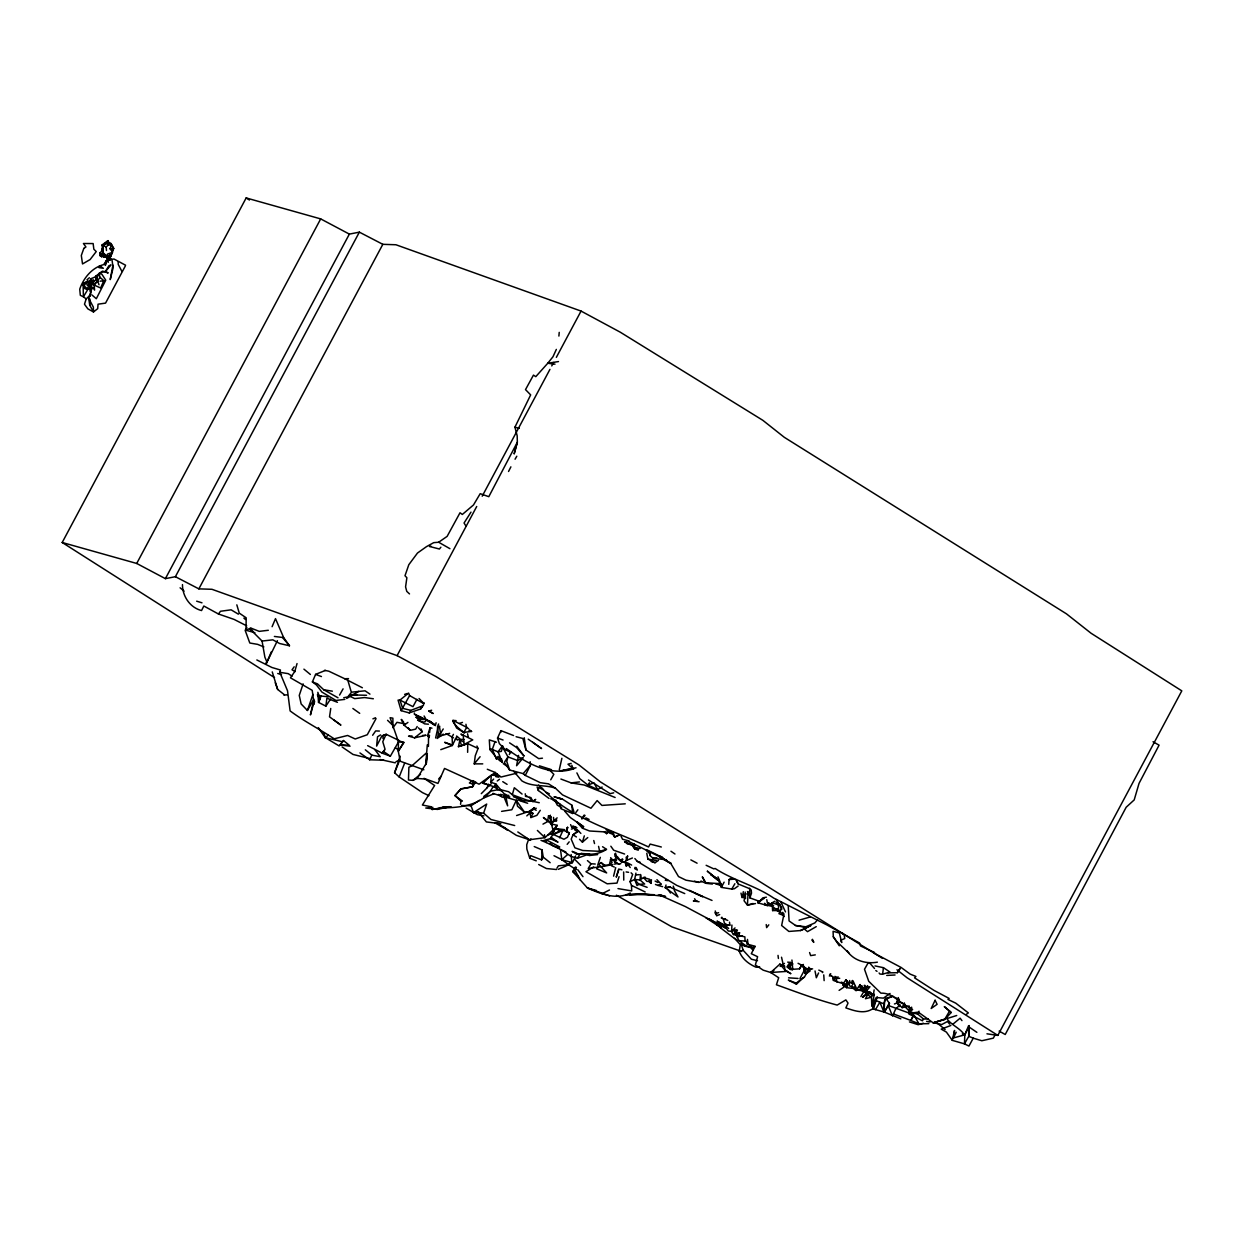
<?xml version="1.0" encoding="UTF-8"?>
<svg xmlns="http://www.w3.org/2000/svg" width="1244" height="1244" viewBox="0 0 1244 1244"><rect width="100%" height="100%" fill="white"/><g stroke="black" fill="none" stroke-linecap="round" stroke-linejoin="round"><path stroke-width="1.5" d="M649.959 855.483L650.223 852.451L649.959 855.483L653.069 858.36L666.457 859.728M749.868 897.857L751.5 893.176L751.221 890.098L749.619 888.263L749.868 897.857L759.462 901.371L764.174 898.355M428.418 746.462L428.527 736.992M900.858 1018.852L884.36 1012.103L872.806 1008.868L873.692 1000.798M467.635 752.325L467.744 743.632L458.414 746.664L459.891 740.102L463.639 741.906M91.916 294.937L96.317 298.731L105.756 280.211L101.775 274.115L98.898 273.493L95.897 280.398L95.617 276.323L102.506 271.114L108.197 273.011L105.616 271.301L108.897 265.765L110.965 264.972L105.616 271.301L101.293 272.296L95.539 276.821L90.859 278.718L93.113 282.792L93.16 279.496M101.464 256.559L100.033 255.595L100.064 252.501L101.464 256.559L105.678 256.404L104.014 255.844M105.678 256.404L102.039 256.108L102.288 254.134L100.702 255.673L102.039 256.108L102.288 254.134L100.702 255.673L106.751 257.29L109.41 259.529L113.997 259.032L125.535 265.19L125.162 266.309L105.553 303.116L98.043 304.189L97.716 308.652L93.502 311.964L89.739 305.215L89.832 298.933M254.911 632.698L245.985 630.226L246.203 617.817L239.252 613.105L236.827 604.848M382.981 738.609L383.043 735.468L386.106 734.255L399.215 740.584M404.798 723.806L396.976 722.329L392.948 727.74L392.886 718.161L390.087 717.695L398.438 741.751L398.282 751.252L400.241 761.235L423.862 769.787M805.257 969.511L804.977 973.601M735.748 879.446L738.236 883.986L749.323 888.558M950.867 1025.476L941.226 1029.13L946.42 1032.116L952.282 1040.357L964.473 1043.856L968.749 1036.314L968.547 1025.787L964.8 1034.837L964.473 1043.856L968.936 1046.064L973.259 1038.165L981.827 1040.746L993.318 1038.149L995.044 1034.992M297.036 663.565L294.797 671.433L290.474 677.824L312.213 690.342L314.079 704.213L314.608 701.118M731.394 931.476L733.493 934.477L744.876 936.841L745.063 941.024L747.566 942.112L748.39 944.616M427.298 744.829L425.743 764.578L427.345 753.708M536.257 860.832L529.788 858.298L530.721 855.639L541.622 859.868L542.073 849.932L534.236 846.573M92.896 284.674L92.009 281.191L90.968 282.233M740.989 893.13L742.108 897.686L746.027 893.752M569.379 832.796L566.518 831.878L567.637 827.4L566.518 831.878L569.379 832.796L567.451 837.259L563.952 839.265L551.792 833.76L548.106 834.879M615.671 853.151L615.453 856.743L621.238 861.61L626.167 862.247M728.766 884.36L729.062 879.57L731.348 878.326M650.985 883.364L648.886 881.281L651.436 879.772L650.985 883.364L649.446 881.498L649.601 879.275L643.552 877.58L639.991 879.959L634.658 879.477L630.024 881.685L631.486 885.386L631.703 890.922L617.988 888.589M873.366 995.06L874.128 989.882M969.154 1025.554L968.749 1036.314L973.259 1038.165M90.237 285.856L90.874 288.344L88.464 283.772L92.942 282.963L91.605 283.539M508.516 795.927L503.929 793.548L495.796 783.907L490.789 782.274L491.318 774.981M565.911 852.047L546.303 842.546L546.489 839.949L559.784 846.977M781.527 957.227L783.58 966.106M792.49 969.978L788.603 967.785L790.298 962.436L787.701 962.141M558.898 336.067L559.225 332.366M112.007 252.843L110.763 256.591L107.933 258.783L108.928 260.151L108.43 257.508L106.751 257.29L107.528 260.136L105.678 261.38L105.305 265.423L107.886 258.488M429.6 732.592L430.035 727.709L431.963 728.191M778.588 908.198L778.309 902.864M879.104 973.01C879.617 976.105 887.641 972.326 890.066 972.124L883.442 967.676L874.999 965.919M944.958 1019.334L933.295 1022.926L944.896 1019.038L949.545 1011.077L944.289 1006.583L951.178 1012.507L944.958 1019.334L933.327 1022.661L941.724 1024.558L947.43 1021.511L949.716 1024.154M90.532 294.657L90.89 291.469M817.588 919.767L814.836 922.939L804.775 927.231L795.367 925.458M427.345 755.59L426.49 762.899L417.129 778.433L412.946 780.346L408.467 780.004L408.887 767.268L411.951 765.775L426.101 753.18M764.578 903.268L767.532 905.632L764.951 904.777L771.669 906.254L771.824 904.87M318.526 702.409L320.081 699.19L317.858 692.317L318.526 702.409L325.881 706.141L326.877 698.211L337.451 702.316M482.75 763.863L474.228 763.863L475.255 755.792L478.054 748.453L476.934 746.011M882.634 974.099L883.442 967.676M518.546 755.372L516.587 765.729L523.164 757.86M846.76 985.528L846.464 987.658L853.508 988.451L856.012 990.582L858.764 989.602M92.942 282.963L88.977 282.139L90.143 280.289M745.187 898.168L742.528 897.157L743.29 891.699M594.523 843.556L593.777 840.524M849.683 980.521L849.248 985.714L853.166 987.285L856.012 990.582M330.748 708.474L329.52 716.839L340.903 725.112L333.781 719.934M550.392 815.209L549.832 817.899L553.036 830.028L544.934 837.694L529.338 839.747L516.416 835.362L500.99 825.456M549.024 798.43L538.325 790.5L538.776 787.576L543.379 789.8L538.512 785.088M460.529 804.277L461.011 801.214L454.962 795.6L460.918 788.805L472.549 786.783L475.721 781.916M966.961 1030.514L964.8 1034.837L953.433 1037.931L954.568 1030.654M759.664 966.883L756.134 967.241C748.857 964.116 742.093 958.969 739.247 951.318L740.304 944.694L734.52 938.256L737.428 940.448M89.895 291.205L90.781 285.716L92.383 288.297M423.706 704.648L420.596 709.002L409.229 712.905L401.128 710.666L398.064 700.092L399.962 700.077L408.592 693.079L409.603 695.567L423.769 703.622L423.986 702.658M557.141 817.868L551.465 822.922L547.609 821.18L548.542 815.675L551.061 816.795L549.832 817.899L548.542 815.675M438.075 726.931L439.785 726.309L437.406 727.087L438.588 723.992M833.573 978.111L833.169 980.365L837.274 981.687M112.924 265.096L110.218 279.62L113.049 268.175L112.131 260.54M609.218 865.062L610.742 859.402L612.064 862.512L609.218 865.062L604.615 865.186L601.07 862.574L597.664 865.218L600.339 857.365M747.442 940.791L746.789 944.009L755.155 946.295L751.298 953.713L757.596 956.698L755.372 965.002L763.21 970.164L770.705 972.497L778.682 977.722L776.427 984.781C796.378 991.934 816.391 999.585 837.181 1005.074L845.873 999.896L848.035 1003.099L845.842 1007.889C854.939 1011.03 864.86 1014.544 873.615 1008.2L877.238 996.864M107.653 258.317L108.29 262.297M627.474 856.012L626.541 860.366L632.418 858.002M435.618 737.972L437.919 727.522M952.282 1040.357L954.49 1030.467M559.302 769.756L561.884 758.28M755.03 946.513L752.216 947.944L745.405 945.471L739.107 940.713L737.008 936.732L738.796 936.172L739.574 932.782L733.493 934.477L739.574 932.782M745.591 893.985L744.052 900.765L747.457 905.119L755.497 903.564M872.806 1008.868L875.636 1000.238L879.85 1002.26L884.002 1012.196L884.686 999.943L885.728 998.326L893.208 996.226M277.412 640.691L266.045 664.047L266.683 661.388L264.879 657.19L262.064 641.049L249.966 628.935L250.682 628.064L245.985 630.226M495.096 741.533L492.282 749.463L496.418 758.933L496.667 757.923L489.903 749.557L489.312 739.885L496.48 742.217M613.587 876.149L615.687 867.628M556.721 819.967L556.426 821.164L554.14 821.149L551.154 823.544M109.659 242.44L108.897 242.813L111.089 243.575L113.748 248.442L111.229 255.082L106.72 256.062L103.283 252.936L102.148 244.866L107.995 240.667L108.43 241.818M376.046 718.597L367.275 734.753L355.224 738.983L347.636 735.468L334.185 738.812C319.537 729.046 304.329 721.489 290.116 710.915L287.519 690.762L279.807 672.304L280.444 670.018L271.923 667.484L256.839 659.958M805.894 970.32L805.117 973.119L802.924 964.831M314.188 701.414L310.425 714.942L313.908 699.221L307.408 710.464L301.141 703.964L299.26 695.396L303.116 683.889M627.722 856.074L626.541 860.366L626.167 857.209M604.615 865.186L604.335 866.197L588.225 868.499L591.04 863.756L595.238 864.02M872.961 994.376L868.421 993.598L866.726 989.213L867.923 989.307L869.96 986.725M427.625 720.229L424.966 719.343L435.369 725.47L428.962 720.68L435.369 725.47L436.115 722.78M539.274 802.722L526.694 800.063L512.326 794.729L514.301 787.732L522.076 794.061M803.515 966.277L801.152 966.028L799.581 968.827L790.578 969.465L786.954 966.899L789.038 963.665M107.746 258.907L109.721 254.911M635.062 867.332L634.689 868.623L637.363 870.038L636.073 867.488M928.382 1018.96L923.499 1019.007L918.088 1014.373L919.005 1011.201M818.816 970.102L822.953 972.062L822.377 972.606M530.535 840.058L530.908 838.814M579.517 839.265L582.425 842.172L584.307 835.859M847.739 983.413L846.464 987.658L845.251 986.197L839.109 990.379M440.78 749.65L452.303 745.498L456.688 736.681M427.578 735.717L429.475 735.235L429.164 737.474L427.578 735.717L430.035 727.709M312.959 694.323L307.408 710.464M428.9 795.662L422.493 792.63L399.184 776.956L404.642 763.132M502.949 746.229L501.316 751.407L498.113 751.765L502.187 762.292L498.067 756.399L496.418 758.933M666.038 885.013L665.198 887.687L678.011 896.986L674.31 890.424M438.681 733.633L437.157 738.469L443.268 734.115M101.852 249.935L103.019 246.265L107.995 240.667L108.337 244.881L106.175 246.95L106.486 250.526M771.669 906.254L771.886 905.103L767.315 902.646L766.786 899.692M90.346 296.243L89.35 295.901L86.194 298.933L84.483 304.236L87.858 308.87L93.502 311.964L93.347 307.128L88.728 298.342L91.465 289.743L92.865 287.302L94.575 290.132L94.186 285.078L100.064 277.396L98.898 273.493M619.077 876.662L616.993 883.1L607.181 883.8L585.94 871.717L593.683 866.835M572.458 862.667L575.677 855.934M641.22 878.295L640.536 874.501L639.991 879.959L644.672 884.017L638.872 884.313L637.021 885.541L634.658 879.477L635.933 873.117M863.429 989.524L860.133 989.726L860.832 987.145L858.702 986.912M514.689 825.534L490.929 819.501L483.621 813.125L486.699 804.059L473.544 812.581L471.025 805.785L461.664 805.49M90.019 281.206L90.859 278.718M399.184 776.956L394.581 772.726L400.21 756.197M107.528 260.136L105.678 261.38M618.766 869.976L616.262 877.144L618.688 869.058L621.907 869.774M883.8 1003.784L885.728 998.326L889.46 1003.286L884.36 1012.103L883.8 1003.784L879.85 1002.26L875.465 1009.661M528.482 839.762L526.725 844.738L526.85 849.046L529.788 858.298M87.158 287.519L86.567 289.183L84.779 288.624L83.348 284.845L85.696 287.395M102.646 254.725L103.283 252.936L104.496 254.989M899.521 1006.567L896.691 1002.291L898.386 997.564M630.288 893.021C616.386 900.314 600.557 893.83 587.417 887.967L580.326 880.006L575.257 870.536L576.423 867.317M481.304 793.641L487.259 787.639L488.534 784.14M630.024 881.685L632.667 874.439L631.097 872.821M892.617 1015.742L895.696 1008.946L900.081 1004.903M748.111 891.855L747.457 905.119L753.087 903.502M803.018 965.406L804.308 967.63L803.811 968.967L808.46 969.682L804.23 977.489M498.455 794.434L502.125 797.186L506.168 797L506.588 795.927L500.337 794.325M394.581 772.726L399.697 760.177M808.662 969.154L808.74 967.132L808.46 969.682M272.094 626.696L275.499 618.626L283.663 637.597L289.479 645.776L279.636 643.506L272.825 639.836L262.064 641.049M780.05 910.499L772.617 910.592L772.244 905.026L769.709 903.424M344.821 699.377L335.989 700.465L321.901 692.053L316.458 684.962L312.399 681.914L315.587 674.372L325.43 670.423M100.064 277.396L103.812 280.693L100.64 287.986L94.186 285.078M266.045 664.047L271.394 651.763M503.664 796.207L507.645 805.848L506.044 797.28L516.291 800.374L517.535 806.221L524.517 812.208L529.571 811.632L534.531 807.605L529.555 811.275L516.587 815.535M386.106 734.255L382.779 741.719L385.065 749.323L383.587 751.516L390.367 756.181L398.438 742.03M860.879 996.599L864.051 991.157L866.99 994.78L867.612 992.183L867.69 994.702L865.435 998.714L871.251 997.284L871.889 993.645L867.612 992.183L862.527 997.361L867.814 993.567L865.606 991.344M559.629 837.772L562.91 830.494L565.973 831.101M898.992 999.227L896.691 1002.291L902.149 1007.671L904.31 1002.928L905.679 1007.422L915.133 1017.017L922.41 1020.795L923.499 1019.007M556.348 349.393L552.974 356.748L547.749 363.264L535.791 376.652L533.458 375.113L525.512 389.605L530.659 394.892L514.923 427.19L517.177 435.758L517.348 442.195L514.207 453.718L517.348 442.195L488.799 496.683L480.2 493.681L473.482 504.971L462.317 514.472L460.016 512.761L447.125 536.382L438.666 542.244L433.721 542.648L426.474 546.645L417.486 553.036L408.809 564.714L405 575.739L406.881 577.729L405.575 586.873L406.772 591.382L409.509 593.917M511.331 752.604L505.406 749.774L499.388 743.648L497.522 738.065L500.928 730.648L513.554 735.531M626.167 865.917L625.265 862.73L629.106 864.798L626.167 865.917L627.023 864.051M359.951 752.931L369.639 759.773L371.8 755.124L365.332 749.821M818.583 972.964L816.328 977.768L815.038 970.973M527.658 803.266L519.914 800.763L521.189 799.783L516.291 800.374L511.859 809.751L501.581 811.368M492.717 787.312C482.921 805.941 458.321 808.165 439.505 807.776L449.084 806.672M953.433 1037.931L956.185 1032.209M577.014 827.758L574.355 828.286L575.334 830.386L578.18 830.603L573.017 834.833L571.198 839.125L574.899 847.817L582.752 850.507L599.686 851.331L606.59 849.31C599.017 854.472 589.812 855.079 580.87 853.493L589.609 853.959L576.874 854.27L572.116 851.378L576.781 853.089M108.337 244.881L105.413 242.767L111.338 245.908L109.985 248.66L112.629 252.268L107.419 254.118L106.642 257.819L108.244 258.97C109.565 257.321 101.137 255.487 102.879 249.22M738.174 886.008L734.411 888.729L731.799 889.071L721.349 887.376L724.117 882.151M734.862 883.753L731.799 889.071M530.908 817.541L532.961 813.405L529.617 811.088L530.908 817.541L536.895 815.349L540.285 810.311M487.259 787.639L488.705 784.762M625.265 803.826L601.925 805.428L597.151 800.592L590.947 808.242L562.521 794.885L555.415 788.198L548.464 783.829L540.316 782.694L525.31 775.416L530.473 765.153L530.146 761.686M508.547 471.476L510.895 466.842M616.246 855.172L615.453 856.743L614.831 853.851M847.335 980.723L846.573 982.231L847.988 983.522L850.507 982.371L853.182 983.973M908.929 1014.047L915.133 1017.017L909.38 1011.527L911.603 1007.158M804.977 969.092L799.939 978.577M381.892 735.826L376.621 746.089L377.523 736.775L380.571 734.909M912.987 1016.332L910.826 1020.453L893.83 1014.078M409.603 695.567L401.128 710.666M274.535 677.638L62.2 542.493L246.172 197.936L320.688 218.897L349.362 234.105L359.361 232.146L382.825 244.322L395.934 244.757L581.057 311.078L620.274 332.195L762.821 420.301L784.326 437.328L1066.45 613.836L1091.081 633.258L1181.8 690.855L997.828 1035.397L986.959 1033.811M62.2 542.493L136.716 563.454L320.688 218.897M136.716 563.454L165.39 578.647L349.362 234.105M165.39 578.647L175.388 576.703L359.361 232.146M175.388 576.703L198.853 588.863L382.825 244.322M198.853 588.863L211.962 589.298L397.085 655.619L476.716 506.479M482.206 496.201L549.941 369.359M551.761 365.923L553.596 362.502M556.348 357.355L581.057 311.078M416.958 699.315L412.977 706.654L399.962 700.077L402.652 708.349L410.862 710.386L422.571 705.846L420.596 709.002M453.438 734.364L452.101 736.821L452.458 745L444.637 742.326L452.303 745.498M472.129 780.626L469.361 782.989L472.082 783.767L473.762 780.672M860.133 989.726L862.154 985.948L861.175 987.347M339.581 695.069L343.08 688.849M417.16 726.512L415.683 729.139L410.333 730.321L404.129 725.236L401.221 719.498M463.841 732.405L466.718 727.305L452.987 720.416L456.61 728.004C476.81 740.615 452.085 725.827 452.987 720.416L456.128 720.634M93.113 282.792L94.202 280.88M509.278 754.564L510.926 751.656M550.734 779.801L553.829 774.328L549.024 769.461M884.36 1012.103L889.46 1003.286M913.143 1016.364L910.826 1020.453L918.927 1023.781L928.833 1023.656M868.219 962.747L864.502 969.247L868.732 981.283L880.907 993.163C893.674 992.51 900.594 1005.059 911.945 1008.309L909.1 1013.316L918.259 1012.134L933.295 1022.926M564.683 829.655L555.539 828.597L560.717 830.354L552.787 834.646L550.143 838.689L543.441 840.602M515.063 459.223L516.804 456.221M653.458 857.785L651.172 861.594L655.075 862.714L658.465 860.397M864.16 991.732L865.84 988.84L863.289 987.907L864.16 991.732L866.866 989.835M449.644 733.338L438.79 736.324L443.237 728.953M567.513 827.384L566.72 828.193M83.441 285.28L85.245 282.341L92.072 282.512M541.622 859.868L543.224 857.147L542.073 849.932M88.231 288.748L83.426 296.803L86.194 298.933M547.609 821.18L543.379 817.495L548.604 821.087L551.838 825.207L552.507 824.181L557.234 825.363L551.792 833.76L553.067 833.231M799.581 968.827L801.742 965.188L798.057 963.291M810.077 968.407L806.33 973.601L810.311 970.786M575.443 867.006L572.738 871.515L580.326 880.006M562.428 850.601L571.12 856.447L577.465 858.22L579.875 854.239L576.874 854.27M556.939 868.188L558.385 865.824L568.85 864.751L570.561 862.139L561.822 859.713L554 855.716M383.976 750.459L382.281 753.195L367.649 745.638M343.515 740.538L340.032 745L349.237 745.203L343.515 740.538L340.032 745L350.093 746.167M84.545 285.094L86.209 282.466L87.313 285.327L90.874 288.344L86.567 289.183L90.081 287.473L90.097 286.136L90.221 288.219M495.796 783.907L494.023 786.706L482.983 783.269L490.12 776.163M470.994 512.124L464.059 523.024L465.971 526.088M581.819 818.723L584.198 815.022M409.229 712.905L410.862 710.386M897.313 972.699L900.112 968.423L897.313 972.699L887.952 972.87M102.257 249.469L103.019 246.265L107.995 240.667M325.881 706.141L330.515 699.128M772.617 910.592L773.752 908.866L777.64 908.68L784.295 916.579M589.392 782.771L587.899 785.042L579.751 778.651L576.889 772.897M604.366 832.018L606.59 833.651L607.305 832.578M867.643 985.621L863.134 990.986L856.883 989.307L860.055 984.595L863.134 990.986L869.743 992.417M246.95 627.66L245.146 630.304L249.811 643.024L257.663 644.361L263.852 646.927M91.17 282.404L92.009 281.191M318.324 727.616L325.664 738.221L328.167 734.613M372.64 735.251L375.641 730.928L379.404 731.068M832.687 977.317L833.293 979.183L836.761 981.671L843.199 983.662L845.889 979.837L848.066 982.06M553.207 800.141L559.878 804.168L560.951 808.755L572.66 813.483L573.873 811.757L571.851 805.179L562.132 798.928L553.984 796.813L562.101 798.99M801.742 965.188L801.152 966.028L804.277 966.681M294.175 666.8L292.029 669.801L295.201 671.573M742.186 896.224L743.819 893.954M576.874 822.129L582.487 828.24L583.576 826.731L577.061 821.88M489.903 749.557L490.447 748.81L497.647 751.64M617.242 856.463L621.238 861.61L622.855 859.417M498.113 751.765L502.421 745.949M734.52 929.595L734.737 933.809L737.459 930.139M182.464 584.602C182.417 596.218 190.005 607.632 201.544 610.555L203.829 606.015L218.446 613.992L220.483 611.27L231.12 609.824L238.382 614.178M575.832 812.534L577.869 809.797M95.617 276.323L96.939 278.361L92.927 282.699M768.792 924.852L766.631 927.635L766.242 924.556M384.412 750.474L382.281 753.195L390.367 756.181M106.58 260.805L103.594 264.63C92.009 267.678 83.519 278.003 79.74 289.183L80.316 295.326L83.426 296.803L83.037 282.777L83.037 284.098M761.001 900.298L758.062 903.377L757.814 901.216L758.824 903.082L767.144 905.476L768.559 903.16L773.597 905.508M440.874 547.22L439.412 549.024L429.507 546.474L430.922 546.147M868.421 993.598L869.867 991.779L872.339 994.454L873.428 994.127M567.171 844.334L569.192 841.846M474.228 763.863L480.091 756.725M489.234 786.068L491.131 783.798M721.909 917.186L721.256 917.963L727.771 920.451M734.737 933.809L736.603 931.616M108.726 259.716L110.856 258.659M598.675 866.415L596.638 868.779L606.652 872.93L599.686 865.233M503.245 748.344L507.972 756.896L504.333 762.417L509.651 770.052L523.18 773.612L530.473 765.153M438.603 779.039L441.107 776.178M490.789 782.274L493.635 779.071M582.037 818.816L585.038 815.411M626.494 860.086L624.954 861.812L621.238 861.61M553.036 830.028L557.234 825.363M472.082 783.767L473.498 783.269L472.549 786.783L460.98 789.023L454.962 795.6L462.364 801.074L461.011 801.214M759.462 901.371L762.836 897.857L766.366 897.188M735.017 927.931L731.659 931.258L728.3 931.041L724.257 925.66L725.454 925.567L717.026 921.135L725.252 926.158M526.803 815.909L530.457 812.456L532.961 813.405M796.424 984.175L803.717 977.302L796.222 983.149L788.323 980.116L796.424 984.175L796.222 983.149M786.768 971.393L770.705 972.497L779.895 964.116L784.575 966.059L784.855 969.978L790.702 973.632L784.855 969.978L779.895 964.116M568.85 864.751L561.822 859.713L567.591 854.535M558.261 869.354L568.539 864.844L572.349 861.517M582.425 842.172L587.759 837.554M742.528 897.157L745.14 894.918M104.465 256.513L103.625 257.244L105.289 256.186L104.465 255.937M89.381 277.77L87.033 279.776L88.542 281.579L85.027 282.621M606.59 833.651L608.052 832.407M953.199 1023.936L960.119 1018.198L961.954 1020.624M93.113 285.094L97.716 281.315L96.939 278.361M535.278 799.534L532.805 801.54L530.955 797.591L525.574 796.362L525.263 793.781M412.044 735.966L408.545 736.153L414.579 737.832L422.198 731.736L421.001 728.937M412.946 780.346L420.534 774.281M497.242 781.014L499.497 779.273M272.249 671.9L277.661 689.456L284.409 694.758M483.776 796.44L490.898 791.075L497.88 789.753L502.032 791.028M404.129 725.236L407.923 722.391M570.607 824.632L571.711 827.136L572.893 826.265L576.034 826.933M535.713 799.426L532.805 801.54L529.384 797.466M966.261 1014.435L968.345 1012.911L955.765 1003.162L947.975 999.43L949.141 998.434L934.089 990.442L914.589 977.862L915.911 976.447L910.173 974.114L901.2 967.505L874.081 953.137L874.579 952.5L860.475 945.938L859.573 943.014L826.933 924.961L773.706 898.09C755.497 885.588 733.556 880.565 715.16 868.483L713.807 868.872L706.141 865.295M516.898 773.162L500.912 777.049L495.267 772.493L479.08 784.187L444.528 768.45L437.95 783.425L425.946 779.102L417.129 778.433M749.557 946.031L752.216 947.944L744.627 946.109L741.129 943.947L743.212 950.323L751.407 959.248L757.503 960.71M780.143 966.464L784.466 963.416M890.066 993.474L883.427 998.139L876.211 997.532L871.904 1005.074L873.615 1008.2M555.99 800.187L555.493 801.571L557.281 805.132L561.728 807.714M346.641 698.475L358.723 691.384M884.686 999.943L891.668 996.631M471.025 805.785L479.36 800.312M506.168 797L508.78 795.274M770.705 972.497L773.861 970.476M830.743 973.725L829.639 974.441L835.128 978.468L839.716 978.297M522.651 757.565L517.846 760.628L507.972 756.896L506.774 761.452L509.651 770.052M113.002 248.893L113.748 248.442L109.985 248.66L113.188 250.168M103.112 255.766L101.666 256.622L100.033 255.595M902.149 1007.671L909.131 1005.961L909.38 1011.527L912.645 1009.615M615.687 858.764L612.965 860.335L610.617 857.691M816.251 926.64L807.511 931.663L804.355 928.988L800.405 930.559L788.883 931.445L781.636 925.505L783.689 915.475L778.946 913.671L781.73 907.949L776.147 899.49M838.129 976.882L835.128 978.468M619.947 860.413L622.42 859.013M597.571 789.551L593.948 782.818L587.899 785.042L597.571 789.551L602.143 787.048M774.763 901.231L771.855 903.02L772.011 905.601M804.355 928.988L810.933 925.412L800.405 930.559M542.975 824.119L548.604 821.087M525.574 796.362L526.756 795.725M790.08 965.422L792.941 963.913M864.238 985.357L865.746 988.296L868.654 986.787M601.956 893.752L609.498 889.989M555.415 788.198C544.623 784.326 532.448 787.374 521.874 780.874L513.741 771.342M619.154 864.362L614.458 861.765L619.154 864.362L620.849 863.538M395.965 761.748L399.2 760.208M109.005 257.399L110.763 256.591M529.555 811.275L536.242 808.273M274.395 636.446L283.663 637.597M619.139 835.035L614.629 837.025L611.457 832.236L606.077 829.779M618.797 835.222L614.629 837.025L613.587 833.62M847.926 983.988L843.494 985.886L842.717 984.75L845.811 985.73M372.92 718.845L375.517 717.757M483.932 797.886L494.101 793.688M728.642 928.49L725.019 924.976L729.839 925.132L729.513 922.162M562.91 830.494L552.787 834.646L555.073 828.644L560.717 830.354L555.539 828.597M894.436 1003.97L897.888 1002.602M575.257 870.536L572.738 871.515L578.429 876.134M715.238 910.95L716.777 915.662L719.685 914.589M577.465 858.22L587.65 854.535M458.414 746.664L467.744 743.632L478.054 748.453M655.448 884.453L657.874 885.37L661.295 884.157M576.05 767.797L559.691 771M459.518 723.386L462.473 722.391M645.061 877.067L643.552 877.58L646.896 881.343L649.446 881.498M571.416 829.11L573.997 828.24M715.471 913.687L718.581 912.661M404.627 694.37L407.27 693.514M956.714 1015.508L946.824 1018.618C951.365 1024.994 958.922 1027.591 963.696 1033.764M736.51 929.766L731.659 931.258L731.907 925.038M428.822 711.039L433.067 713.465L428.822 711.039L431.652 710.231M646.569 849.683L659.009 855.794L671.076 863.958L678.509 876.569L685.973 880.192L698.957 882.385L701.927 881.529M799.083 920.171L810.388 916.937M923.39 1023.252L918.15 1024.683L909.426 1021.915M806.174 926.858L795.585 925.505L789.085 920.949L788.261 906.192M495.314 774.048L492.189 774.856L497.32 773.97M739.247 951.318L743.212 950.323M571.167 763.396L567.964 764.189L573.08 768.823L571.805 765.216M613.712 792.817L610.12 793.656L588.474 780.019M616.215 859.588L612.965 860.335L616.542 860.708M383.043 735.468L386.433 734.691M414.579 737.832L426.054 735.266L422.556 735.437M449.955 806.625L437.453 809.424L425.759 808.025L432.912 807.34M574.168 768.636C549.459 777.189 525.714 762.463 506.339 748.593M533.707 801.323L523.304 800.654L513.337 796.658M343.733 697.744L347.776 696.904L351.539 692.177L365.067 690.809L369.935 694.136M422.167 722.049L417.657 720.089L422.229 722.329L425.541 721.629M612.654 864.549L604.335 866.197L601.07 862.574M496.885 786.161L494.023 786.706L497.709 789.334M670.298 886.754L665.198 887.687L670.656 887.283M424.048 778.309L434.623 785.508L422.385 805.024L431.155 806.765L432.072 809.471L447.218 806.781M481.101 813.576L478.178 811.834L473.544 812.581L483.621 813.125M614.225 864.114L616.604 863.725M558.478 361.569L547.749 363.264L555.011 364.15M815.286 954.879L810.653 955.61L809.58 952.546M653.069 858.36L656.832 857.785M432.072 809.471L451.074 806.687M737.008 936.732L742.435 935.954M100.033 281.206L103.812 280.693M556.503 869.525L546.427 868.53L538.683 864.502M563.33 770.067L570.732 769.119M829.297 975.965L831.07 975.747M877.378 962.172C866.166 964.193 853.337 960.632 846.977 950.618M268.315 630.273L259.234 631.361L251.241 628.22M463.546 732.421L471.554 731.441L469.641 729.964M542.462 758.187L538.714 758.638L525.917 749.93L522.853 738.469L516.089 736.728M560.888 779.039L571.12 782.88L579.471 781.932M597.68 854.597L589.236 855.53L586.422 854.13M506.044 797.28L509.822 796.891M283.927 695.132L287.162 694.805M809.129 969.2L812.612 968.858M632.216 844.738L628.5 844.225L624.581 841.737L632.154 845.298L634.875 849.092L638.732 848.735M721.069 883.706L705.395 882.727L702.3 876.849L706.11 883.333L712.377 884.049M636.15 874.905L639.074 874.641M729.062 879.57L734.147 879.15M626.09 895.167L639.447 894.063L654.095 894.716M499.528 775.852L492.204 775.168M886.723 975.436L895.042 975.001M350.59 694.867L366.545 695.287M324.513 670.329L328.774 671.185L344.728 678.742L348.522 678.633M103.221 253.667L100.064 253.698L102.708 248.816L102.972 251.646M425.106 719.421L419.555 719.592L416.04 717.135L420.41 717.943L419.555 719.592L416.149 717.244M697.153 900.998L693.343 900.998L699.066 901.744M351.554 694.587L357.106 694.634M809.191 968.843L811.352 968.858M548.246 770.394L552.041 770.44M630.102 843.572L626.681 843.525L626.572 841.861M610.54 832.252L589.563 830.992L582.487 828.24M369.639 759.773L383.805 760.208M725.019 924.976L729.839 925.132M443.004 806.998L446.161 807.107M464.121 739.558L460.529 739.371L456.61 736.013M612.95 834.242L609.311 832.998M654.375 894.84L629.2 894.498L644.408 894.063L665.633 896.535L659.382 894.949L685.351 906.565L725.547 928.024L709.391 919.067M658.107 895.042L661.824 895.229M739.107 940.713L745.063 941.024M725.532 918.881L723.262 918.741L724.412 923.11L726.418 924.401M656.226 860.521L647.891 859.06L646.771 853.291M788.556 977.831L798.042 978.453M667.655 880.425L665.245 880.254L668.292 880.519M896.691 1002.291L902.398 1002.773M843.199 983.662L848.47 984.128M428.434 724.21L424.577 723.868L422.229 722.329M328.603 696.842L317.64 695.66M856.385 989.991L861.89 990.613M571.711 827.136L575.334 827.571L572.893 826.265M575.397 830.261L578.18 830.603M558.991 798.492L562.132 798.928M373.34 698.77L364.585 697.557L354.695 698.615L348.818 695.707M398.438 741.751L404.067 742.373L398.282 751.252L403.554 742.466L397.489 740.196M626.136 871.935L628.578 872.308M640.147 848.532L634.984 847.739L634.284 844.023M625.265 862.73L627.567 863.087M370.51 758.731L353.001 754.439L342.116 746.975M482.983 783.269L486.684 783.86M279.807 672.304L288.235 673.657L292.045 676.13M637.363 848.455L634.129 847.926L632.59 845.049M571.12 782.88L584.182 785.011L615.142 797.497M807.854 969.123L803.391 967.303L803.282 964.427M312.399 681.914L317.5 683.873L323.72 689.751L332.366 691.182M496.309 822.984L500.865 823.761L486.373 821.926L478.178 811.834M805.645 967.692L803.391 967.303L804.308 967.63M495.843 776.66L498.875 777.189M435.369 725.47C429.289 719.592 421.389 718.394 414.47 714.212L414.376 713.014M395.25 762.836L380.244 759.54M483.869 815.862L477.323 814.649L466.142 808.118M371.8 755.124L380.229 756.71L374.802 749.588M926.578 1021.34L930.077 1022.024M610.353 859.744L613.401 860.35M339.223 745.98L325.368 737.676L342.1 741.673M463.126 734.582L464.059 744.487L472.751 739.885L460.964 734.053L461.882 735.08M500.15 789.598L508.625 791.713L512.326 794.729M629.06 840.913L622.544 839.249L620.974 836.155M661.326 847.009L650.145 844.085L648.559 846.977C612.141 829.764 568.539 817.821 541.467 787.639M277.739 673.502L281.486 674.497M694.447 881.172L698.957 882.385M514.923 427.19L519.214 428.34M501.565 796.222L493.013 793.377M657.874 885.37L662.601 886.677M596.451 890.517L587.417 887.967L609.591 895.898M909.38 1011.527L918.088 1014.373M196.661 601.179L201.979 602.811M317.313 694.898L320.936 696.018L320.081 699.19L318.029 696.127M715.58 883.815L718.286 884.671M539.414 765.822L551.17 769.569M634.875 849.092L638.281 850.181M634.86 858.531L637.239 861.33L640.256 862.31M497.522 738.065L503.074 740.024M107.933 257.135L106.766 256.731L108.43 257.508M218.446 613.992L234.121 619.419L246.701 625.841M834.864 976.431L836.046 976.835L836.761 981.671M841.208 982.138L842.515 982.589M624.597 854.022L613.65 850.212L610.835 846.215M469.019 730.57L471.554 731.441M741.642 951.458L672.009 926.92L616.402 895.214M962.296 1033.935L964.8 1034.837M647.144 887.33L638.872 884.313L634.658 879.477M554.249 846.247L558.945 847.988M315.587 674.372L321.45 676.565M550.688 798.772L556.441 800.934M868.887 993.023L873.132 994.609M684.76 893.581L671.169 887.687M909.302 1013.129L888.138 1005.416L892.337 1015.679M662.461 857.132L658.978 855.779L663.596 858.749L628.204 841.208M421.825 717.679L414.47 714.212M790.298 962.436L791.619 962.949M776.847 910.546L779.895 911.774M487.29 769.258L495.267 772.493M671.122 863.212L663.829 859.371M546.303 842.546L541 840.353M719.156 884.982L721.582 885.977M608.658 830.603L613.681 832.671M550.143 838.689L557.732 841.893M700.823 881.079L706.11 883.333L705.395 882.727M655.075 862.714L647.891 859.06M865.886 990.815L868.623 991.997M611.519 865.824L614.303 867.037M110.7 260.105L109.41 259.529L109.285 257.741M344.728 678.742L362.377 687.761M712.019 900.438L676.689 885.339L637.239 861.33M695.66 893.519L702.627 896.691L689.534 890.346M546.069 792.272L549.35 793.796M894.467 997.237L899.365 999.538M733.525 933.7L738.796 936.172M446.052 733.618L453.438 737.801M631.486 885.386L645.169 891.948M585.862 817.868L589.096 819.423M111.338 245.908L112.598 246.53M106.175 246.95L102.148 244.866L103.33 249.08M663.596 858.749L658.791 856.23L667.453 861.548M690.855 859.899L697.091 863.196M628.127 863.227L631.625 865.078M655.121 881.063L657.858 882.509M741.129 943.947L744.861 945.938M449.924 548.682L438.666 542.244M397.085 655.619L436.302 676.736L578.849 764.842L600.37 781.87L882.478 958.393M574.355 828.286L578.802 831.225M999.15 1031.105L1005.23 1034.495L1126.178 807.247L1134.201 799.908L1139.053 783.347L1159.081 745.156L1153.017 741.766M515.778 796.86L519.728 799.083M323.72 689.751L338.01 697.791M494.801 822.735L507.723 830.152L503.089 826.762M583.576 826.731L570.234 817.464L564.574 810.979M533.598 808.771L536.195 810.311M576.423 836.948L573.017 834.833L578.662 831.179L580.87 833.418M718.737 879.539L710.635 874.47L717.71 880.192M502.763 781.667L507.086 784.373M249.966 628.935L252.656 630.646M246.172 197.936L249.453 200.035M997.828 1035.397L907.109 977.8L896.971 969.807M525.792 837.539L529.509 839.902M567.217 863.911L576.034 869.525M705.783 917.699L721.038 927.713L716.793 924.712M602.562 846.729L605.719 848.812M509.573 742.855L516.509 747.457L524.113 756.119L516.758 746.244M875.792 970.538L877.004 971.346M517.815 831.956L529.338 839.747M503.214 763.629L507.334 766.444M969.371 1027.202L976.882 1032.333M670.951 851.238L674.963 854.006M395.374 747.784L398.422 749.899M532.774 742.264L541.56 748.561L528.233 739.185M352.876 708.474L359.703 713.341M867.69 994.702L871.251 997.284M945.129 1029.55L936.732 1022.646M779.071 911.401L772.197 906.332L772.151 902.662L778.588 904.994L778.728 903.688M551.201 837.259L557.841 842.204M775.945 902.118L778.293 903.875M720.385 927.76L734.24 938.334M849.341 953.479L836.823 941.615L833.293 936.748L833.091 931.305L839.342 933.031L841.753 942.563L840.68 940.277L844.723 938.536L844.241 935.006L842.157 932.72M466.718 727.305L468.708 728.875M543.224 857.147L550.159 862.714M718.674 880.472L707.385 871.22L718.674 880.472L721.349 887.376M303.925 669.148L310.378 674.466M180.1 587.806L184.081 591.133M523.18 773.612L525.31 775.416M496.667 757.923L500.601 761.344M587.432 860.599L591.04 863.756M949.545 1011.077L951.178 1012.507M243.871 618.112L245.426 619.481M550.206 843.385L552.678 845.671M529.571 811.632L530.457 812.456M537.392 830.448L544.934 837.694L544.452 834.693M387.568 720.323L392.373 724.925M784.109 914.2L782.631 912.365M574.588 859.215L580.637 865.295M646.445 850.445L649.959 853.99M419.057 698.506L423.846 703.466M418.419 727.818L422.198 731.736M789.287 966.635L791.417 968.858M656.925 879.679L660.766 883.753M869.556 962.825L874.501 968.485M811.865 940.075L813.794 942.361L812.456 939.298M408.11 727.724L410.333 730.321M282.901 637.939L289.479 645.776M516.291 800.374L524.517 812.208M577.729 869.665L582.985 876.662M401.579 719.498L403.725 722.375M628.951 865.793L630.226 867.534M668.308 889.802L670.469 893.068M833.293 936.748L839.28 945.813M749.945 945.735L752.915 950.276L751.858 946.902M694.572 898.743L696.189 901.262M424.095 715.984L425.681 718.737M913.92 1014.995L918.927 1023.781M715.005 912.536L716.777 915.662M736.572 880.954L738.236 883.986M856.883 989.307L853.135 981.112M121.928 271.456L118.242 264.428L118.133 262.017M852 985.419L853.508 988.451M860.055 984.595L863.134 990.986L864.922 985.404L865.746 988.296M845.889 979.837L847.491 983.273M781.045 902.289L785.477 911.914M496.512 786.612L497.88 789.753M568.337 832.594L569.037 834.273M717.975 876.833L721.986 886.443M779.444 903.657L781.761 909.457M97.716 281.315L99.022 284.798M323.673 732.794L325.664 738.221M275.251 682.769L277.661 689.456M673.268 886.132L674.435 889.351M111.089 243.575L112.1 246.421M537.097 787.001L538.325 790.5M747.504 891.497L748.732 895.089M500.928 730.648L501.316 731.892M459.891 740.102L461.586 745.856M347.791 680.141L351.057 691.337M598.566 846.371L599.686 851.331M550.672 816.733L551.916 822.331M467.557 733.804L468.273 737.07M465.94 724.272L466.453 727.149M501.612 758.98L502.187 762.292M439.552 727.087L440.563 733.556M437.53 728.035L438.79 736.324M88.728 298.342L89.739 305.215M524.237 737.723L525.917 749.93M852.14 980.91L852.56 984.051L852.498 980.474M792.708 968.734L791.93 960.041M560.531 849.761L561.822 859.713M778.029 955.392L778.402 958.471M109.13 256.762L109.394 258.939M553.502 817.417L553.829 820.605M571.851 805.179L572.66 813.483M854.986 986.383L855.219 989.089M571.151 854.566L571.867 863.227M823.746 974.923L824.134 980.63M790.204 963.913L790.578 969.465M745.156 892.057L745.56 898.588M747.504 939.422L747.566 942.112M623.648 871.982L623.757 880.099M874.345 994.454L871.795 1006.116L871.469 996.242L874.345 994.454M99.644 265.718L99.053 267.647L103.33 268.284L99.644 265.718M83.83 248.396L81.311 255.487L82.524 263.946L90.128 259.545L96.239 251.583L93.844 249.22L93.144 243.56L83.441 243.513L85.929 246.981L83.83 248.396M935.099 1000.269L931.165 1008.511L937.105 1004.312L935.099 1000.269M91.154 284.845L90.19 286.571L88.464 283.772L91.154 284.845M458.025 739.745L455.444 739.029L458.025 739.745"/></g></svg>
